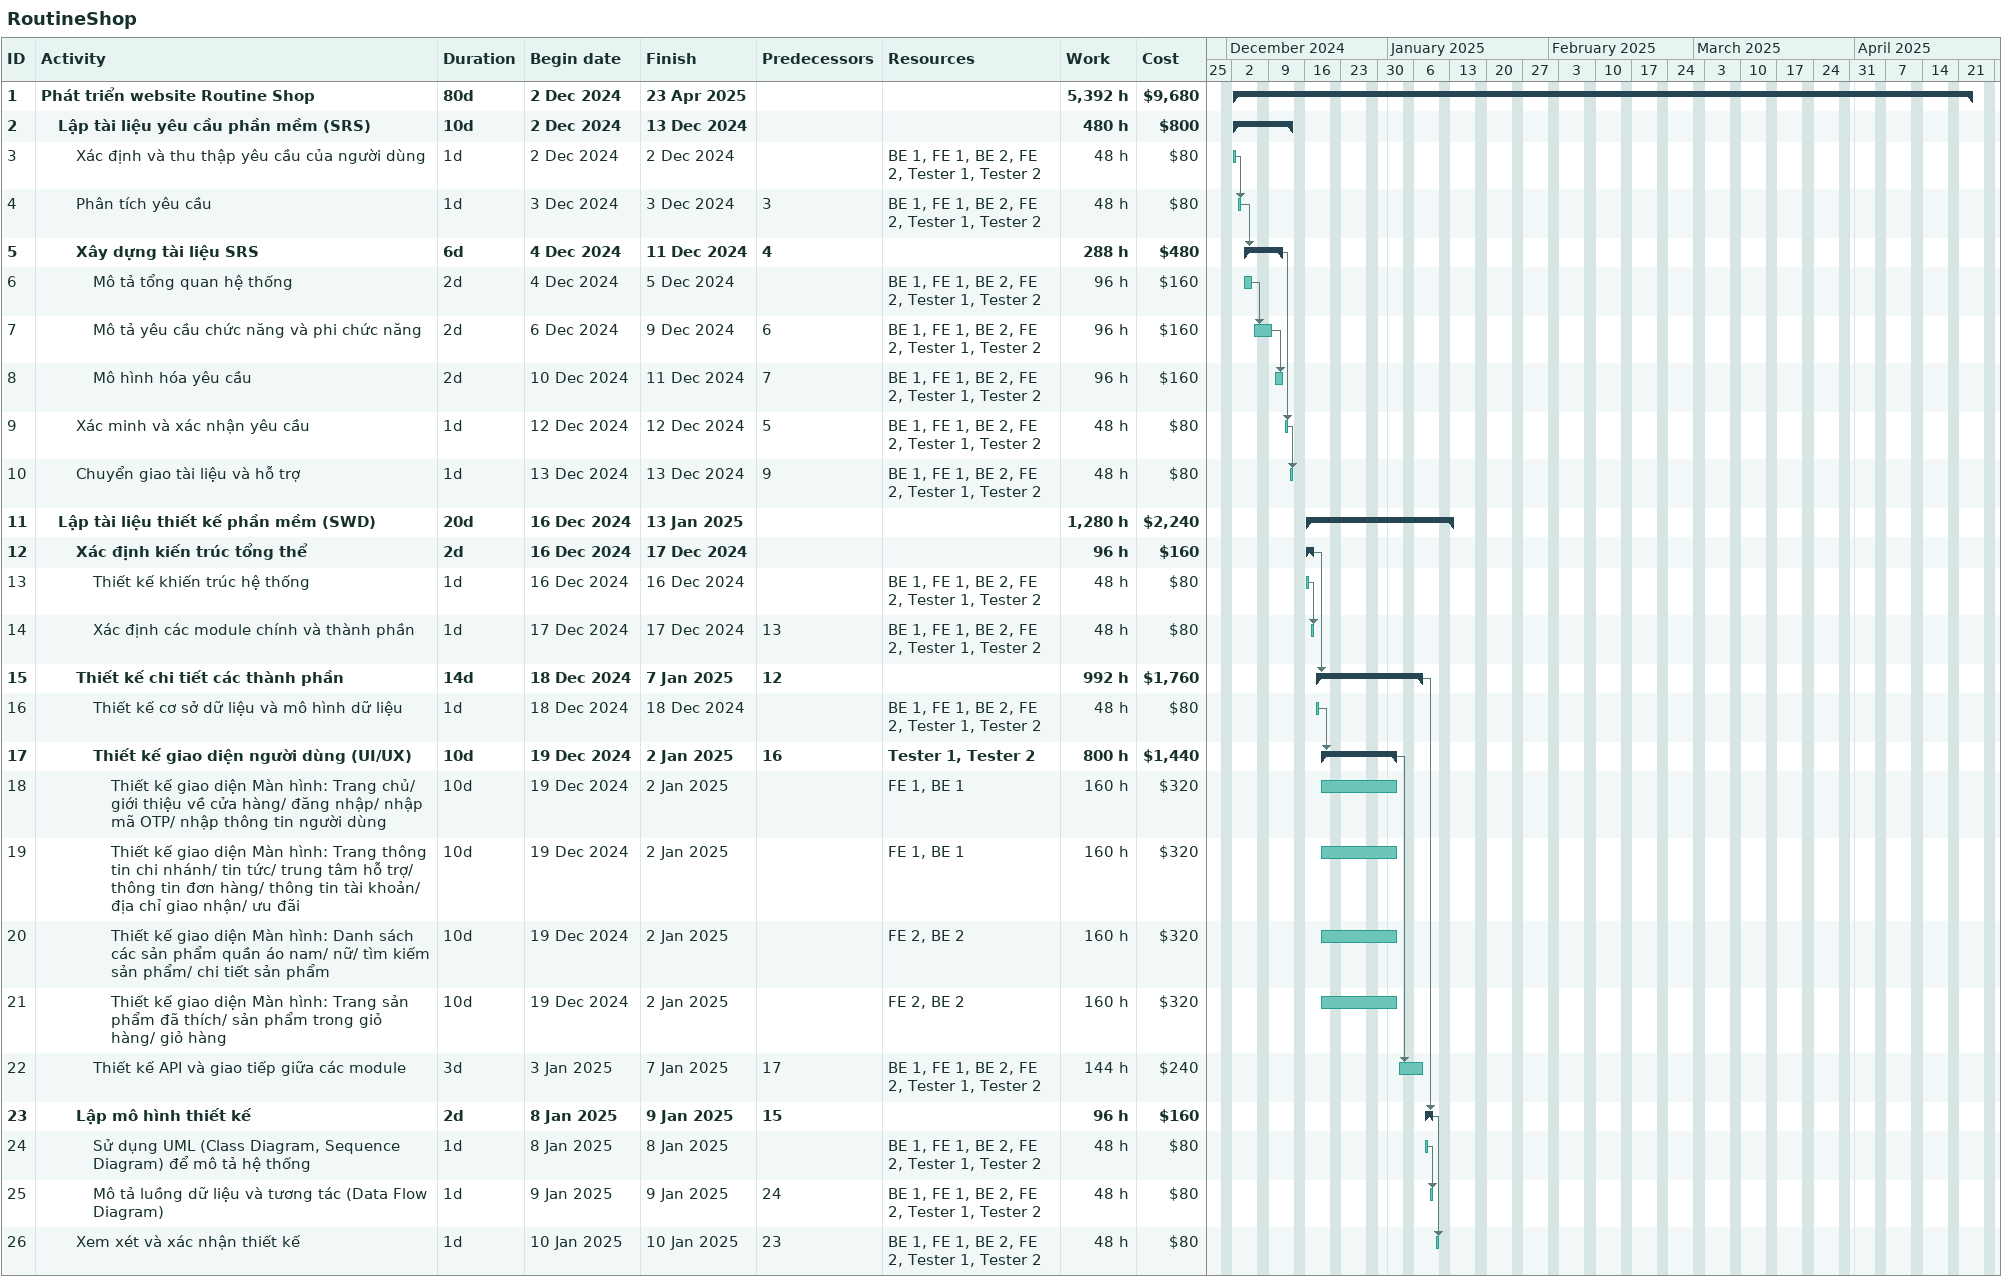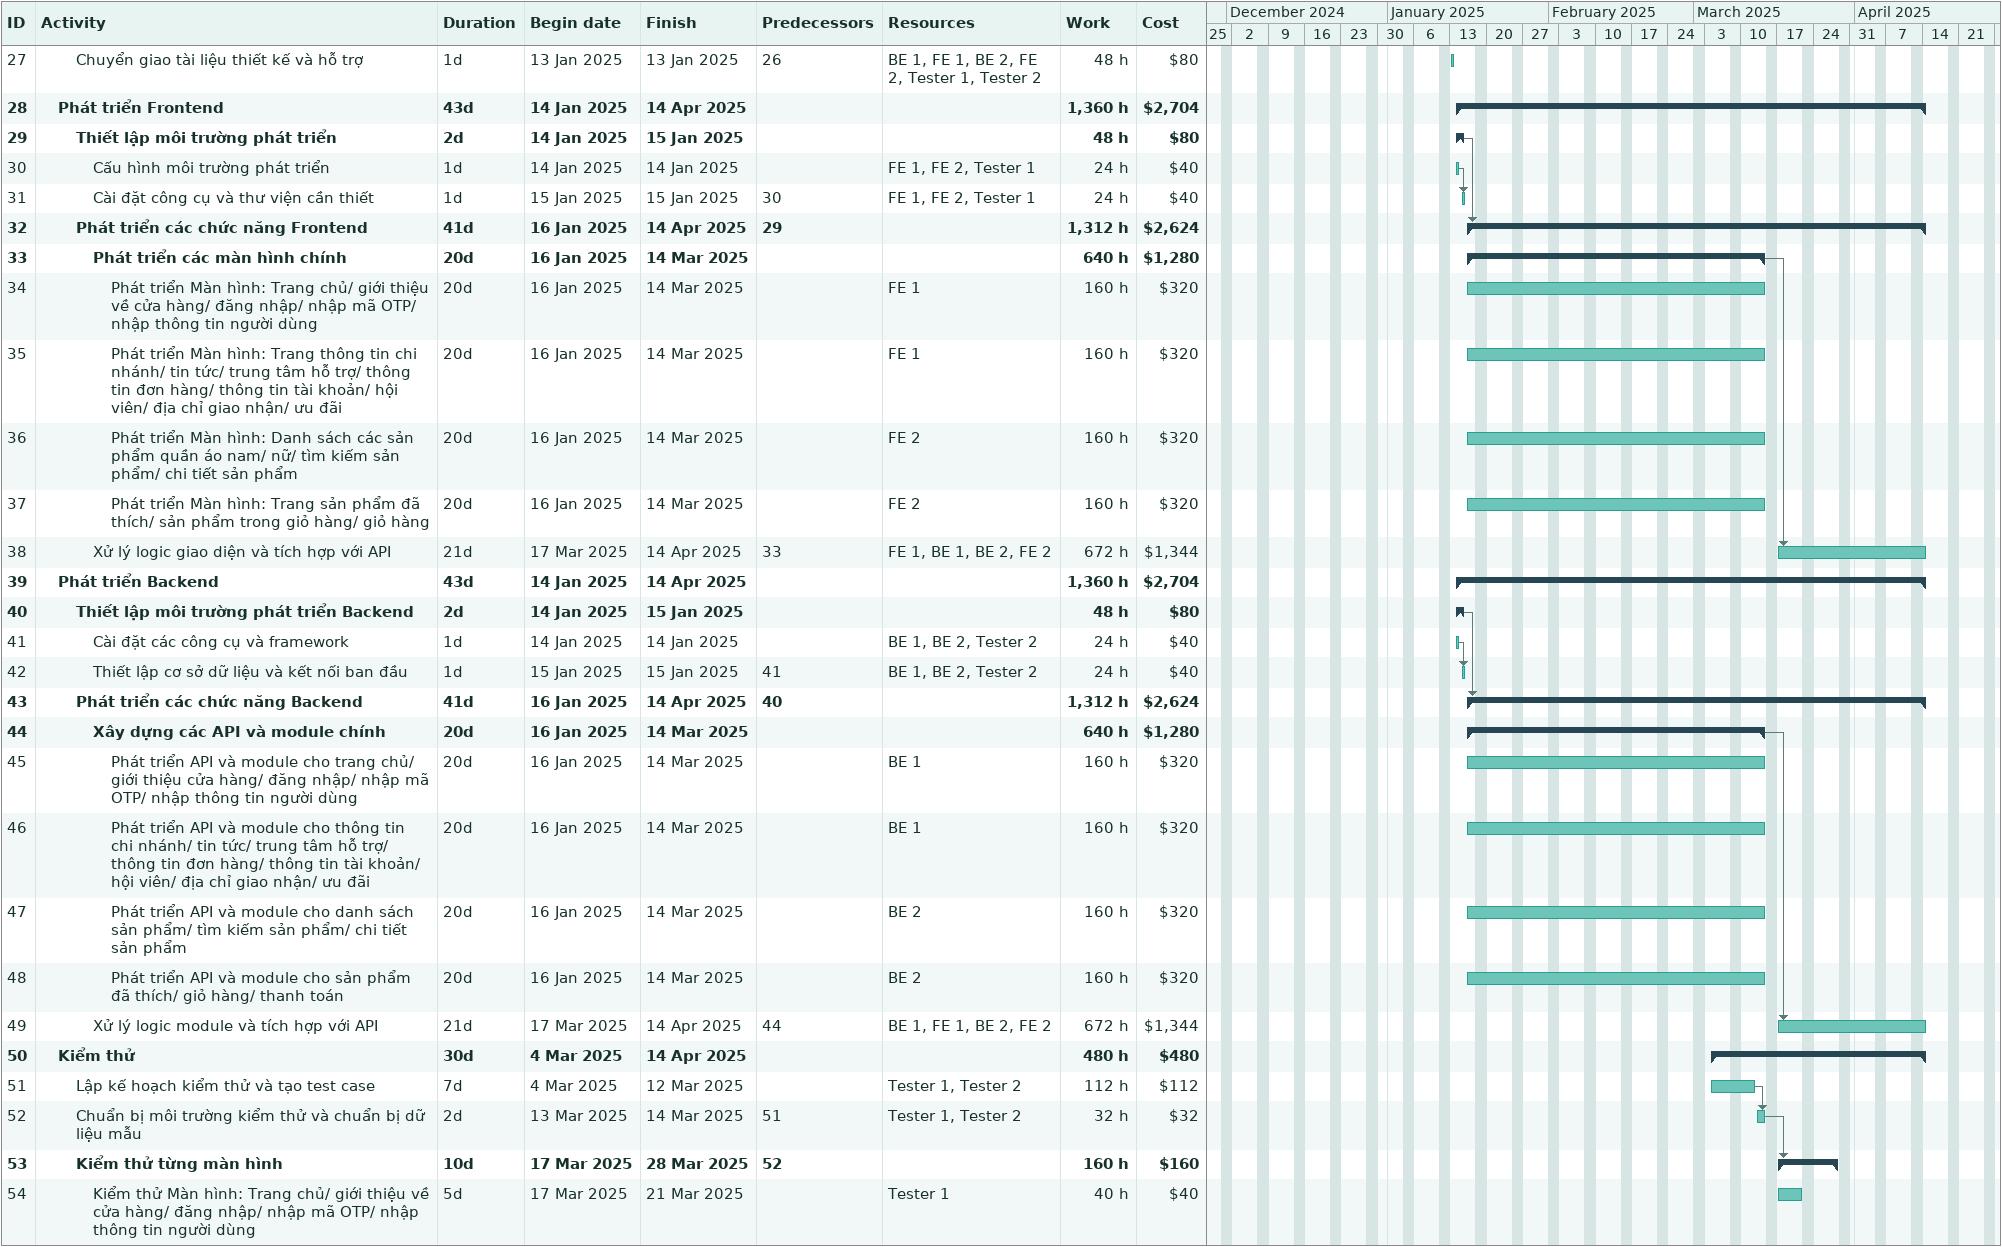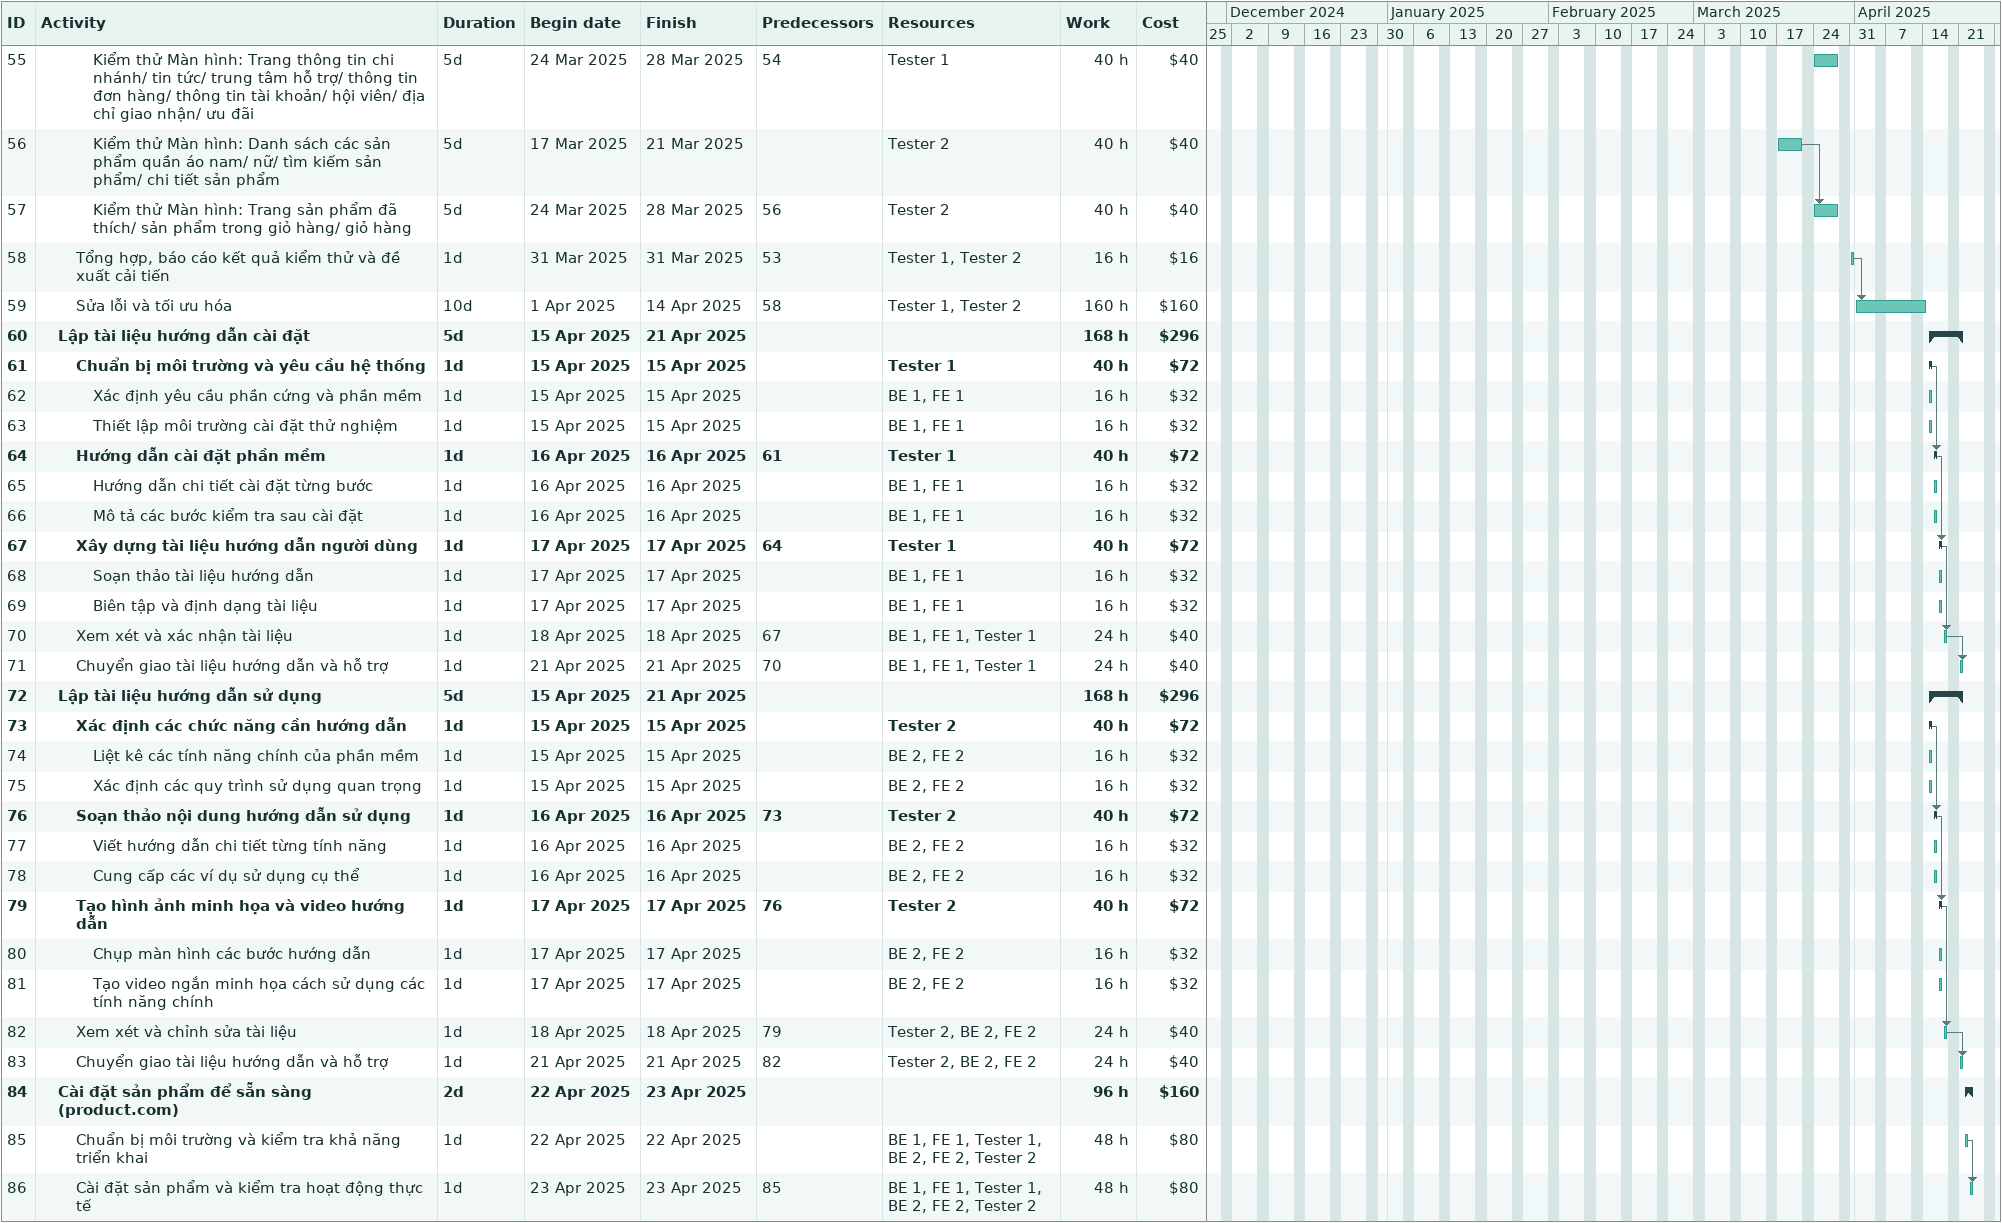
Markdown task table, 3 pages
RoutineShop

| ID | Level | Task | Duration | Start | Finish | Predecessors | Resources | Work (h) | Cost ($) |
|---|---|---|---|---|---|---|---|---|---|
| 1 | 1 | **Phát triển website Routine Shop** | 80d | 2024-12-02 | 2025-04-23 |  |  | 5392 | 9680 |
| 2 | 2 | **Lập tài liệu yêu cầu phần mềm (SRS)** | 10d | 2024-12-02 | 2024-12-13 |  |  | 480 | 800 |
| 3 | 3 | Xác định và thu thập yêu cầu của người dùng | 1d | 2024-12-02 | 2024-12-02 |  | BE 1, FE 1, BE 2, FE 2, Tester 1, Tester 2 | 48 | 80 |
| 4 | 3 | Phân tích yêu cầu | 1d | 2024-12-03 | 2024-12-03 | 3 | BE 1, FE 1, BE 2, FE 2, Tester 1, Tester 2 | 48 | 80 |
| 5 | 3 | **Xây dựng tài liệu SRS** | 6d | 2024-12-04 | 2024-12-11 | 4 |  | 288 | 480 |
| 6 | 4 | Mô tả tổng quan hệ thống | 2d | 2024-12-04 | 2024-12-05 |  | BE 1, FE 1, BE 2, FE 2, Tester 1, Tester 2 | 96 | 160 |
| 7 | 4 | Mô tả yêu cầu chức năng và phi chức năng | 2d | 2024-12-06 | 2024-12-09 | 6 | BE 1, FE 1, BE 2, FE 2, Tester 1, Tester 2 | 96 | 160 |
| 8 | 4 | Mô hình hóa yêu cầu | 2d | 2024-12-10 | 2024-12-11 | 7 | BE 1, FE 1, BE 2, FE 2, Tester 1, Tester 2 | 96 | 160 |
| 9 | 3 | Xác minh và xác nhận yêu cầu | 1d | 2024-12-12 | 2024-12-12 | 5 | BE 1, FE 1, BE 2, FE 2, Tester 1, Tester 2 | 48 | 80 |
| 10 | 3 | Chuyển giao tài liệu và hỗ trợ | 1d | 2024-12-13 | 2024-12-13 | 9 | BE 1, FE 1, BE 2, FE 2, Tester 1, Tester 2 | 48 | 80 |
| 11 | 2 | **Lập tài liệu thiết kế phần mềm (SWD)** | 20d | 2024-12-16 | 2025-01-13 |  |  | 1280 | 2240 |
| 12 | 3 | **Xác định kiến trúc tổng thể** | 2d | 2024-12-16 | 2024-12-17 |  |  | 96 | 160 |
| 13 | 4 | Thiết kế khiến trúc hệ thống | 1d | 2024-12-16 | 2024-12-16 |  | BE 1, FE 1, BE 2, FE 2, Tester 1, Tester 2 | 48 | 80 |
| 14 | 4 | Xác định các module chính và thành phần | 1d | 2024-12-17 | 2024-12-17 | 13 | BE 1, FE 1, BE 2, FE 2, Tester 1, Tester 2 | 48 | 80 |
| 15 | 3 | **Thiết kế chi tiết các thành phần** | 14d | 2024-12-18 | 2025-01-07 | 12 |  | 992 | 1760 |
| 16 | 4 | Thiết kế cơ sở dữ liệu và mô hình dữ liệu | 1d | 2024-12-18 | 2024-12-18 |  | BE 1, FE 1, BE 2, FE 2, Tester 1, Tester 2 | 48 | 80 |
| 17 | 4 | **Thiết kế giao diện người dùng (UI/UX)** | 10d | 2024-12-19 | 2025-01-02 | 16 | Tester 1, Tester 2 | 800 | 1440 |
| 18 | 5 | Thiết kế giao diện Màn hình: Trang chủ/ giới thiệu về cửa hàng/ đăng nhập/ nhập mã OTP/ nhập thông tin người dùng | 10d | 2024-12-19 | 2025-01-02 |  | FE 1, BE 1 | 160 | 320 |
| 19 | 5 | Thiết kế giao diện Màn hình: Trang thông tin chi nhánh/ tin tức/ trung tâm hỗ trợ/ thông tin đơn hàng/ thông tin tài khoản/ địa chỉ giao nhận/ ưu đãi | 10d | 2024-12-19 | 2025-01-02 |  | FE 1, BE 1 | 160 | 320 |
| 20 | 5 | Thiết kế giao diện Màn hình: Danh sách các sản phẩm quần áo nam/ nữ/ tìm kiếm sản phẩm/ chi tiết sản phẩm | 10d | 2024-12-19 | 2025-01-02 |  | FE 2, BE 2 | 160 | 320 |
| 21 | 5 | Thiết kế giao diện Màn hình: Trang sản phẩm đã thích/ sản phẩm trong giỏ hàng/ giỏ hàng | 10d | 2024-12-19 | 2025-01-02 |  | FE 2, BE 2 | 160 | 320 |
| 22 | 4 | Thiết kế API và giao tiếp giữa các module | 3d | 2025-01-03 | 2025-01-07 | 17 | BE 1, FE 1, BE 2, FE 2, Tester 1, Tester 2 | 144 | 240 |
| 23 | 3 | **Lập mô hình thiết kế** | 2d | 2025-01-08 | 2025-01-09 | 15 |  | 96 | 160 |
| 24 | 4 | Sử dụng UML (Class Diagram, Sequence Diagram) để mô tả hệ thống | 1d | 2025-01-08 | 2025-01-08 |  | BE 1, FE 1, BE 2, FE 2, Tester 1, Tester 2 | 48 | 80 |
| 25 | 4 | Mô tả luồng dữ liệu và tương tác (Data Flow Diagram) | 1d | 2025-01-09 | 2025-01-09 | 24 | BE 1, FE 1, BE 2, FE 2, Tester 1, Tester 2 | 48 | 80 |
| 26 | 3 | Xem xét và xác nhận thiết kế | 1d | 2025-01-10 | 2025-01-10 | 23 | BE 1, FE 1, BE 2, FE 2, Tester 1, Tester 2 | 48 | 80 |
| 27 | 3 | Chuyển giao tài liệu thiết kế và hỗ trợ | 1d | 2025-01-13 | 2025-01-13 | 26 | BE 1, FE 1, BE 2, FE 2, Tester 1, Tester 2 | 48 | 80 |
| 28 | 2 | **Phát triển Frontend** | 43d | 2025-01-14 | 2025-04-14 |  |  | 1360 | 2704 |
| 29 | 3 | **Thiết lập môi trường phát triển** | 2d | 2025-01-14 | 2025-01-15 |  |  | 48 | 80 |
| 30 | 4 | Cấu hình môi trường phát triển | 1d | 2025-01-14 | 2025-01-14 |  | FE 1, FE 2, Tester 1 | 24 | 40 |
| 31 | 4 | Cài đặt công cụ và thư viện cần thiết | 1d | 2025-01-15 | 2025-01-15 | 30 | FE 1, FE 2, Tester 1 | 24 | 40 |
| 32 | 3 | **Phát triển các chức năng Frontend** | 41d | 2025-01-16 | 2025-04-14 | 29 |  | 1312 | 2624 |
| 33 | 4 | **Phát triển các màn hình chính** | 20d | 2025-01-16 | 2025-03-14 |  |  | 640 | 1280 |
| 34 | 5 | Phát triển Màn hình: Trang chủ/ giới thiệu về cửa hàng/ đăng nhập/ nhập mã OTP/ nhập thông tin người dùng | 20d | 2025-01-16 | 2025-03-14 |  | FE 1 | 160 | 320 |
| 35 | 5 | Phát triển Màn hình: Trang thông tin chi nhánh/ tin tức/ trung tâm hỗ trợ/ thông tin đơn hàng/ thông tin tài khoản/ hội viên/ địa chỉ giao nhận/ ưu đãi | 20d | 2025-01-16 | 2025-03-14 |  | FE 1 | 160 | 320 |
| 36 | 5 | Phát triển Màn hình: Danh sách các sản phẩm quần áo nam/ nữ/ tìm kiếm sản phẩm/ chi tiết sản phẩm | 20d | 2025-01-16 | 2025-03-14 |  | FE 2 | 160 | 320 |
| 37 | 5 | Phát triển Màn hình: Trang sản phẩm đã thích/ sản phẩm trong giỏ hàng/ giỏ hàng | 20d | 2025-01-16 | 2025-03-14 |  | FE 2 | 160 | 320 |
| 38 | 4 | Xử lý logic giao diện và tích hợp với API | 21d | 2025-03-17 | 2025-04-14 | 33 | FE 1, BE 1, BE 2, FE 2 | 672 | 1344 |
| 39 | 2 | **Phát triển Backend** | 43d | 2025-01-14 | 2025-04-14 |  |  | 1360 | 2704 |
| 40 | 3 | **Thiết lập môi trường phát triển Backend** | 2d | 2025-01-14 | 2025-01-15 |  |  | 48 | 80 |
| 41 | 4 | Cài đặt các công cụ và framework | 1d | 2025-01-14 | 2025-01-14 |  | BE 1, BE 2, Tester 2 | 24 | 40 |
| 42 | 4 | Thiết lập cơ sở dữ liệu và kết nối ban đầu | 1d | 2025-01-15 | 2025-01-15 | 41 | BE 1, BE 2, Tester 2 | 24 | 40 |
| 43 | 3 | **Phát triển các chức năng Backend** | 41d | 2025-01-16 | 2025-04-14 | 40 |  | 1312 | 2624 |
| 44 | 4 | **Xây dựng các API và module chính** | 20d | 2025-01-16 | 2025-03-14 |  |  | 640 | 1280 |
| 45 | 5 | Phát triển API và module cho trang chủ/ giới thiệu cửa hàng/ đăng nhập/ nhập mã OTP/ nhập thông tin người dùng | 20d | 2025-01-16 | 2025-03-14 |  | BE 1 | 160 | 320 |
| 46 | 5 | Phát triển API và module cho thông tin chi nhánh/ tin tức/ trung tâm hỗ trợ/ thông tin đơn hàng/ thông tin tài khoản/ hội viên/ địa chỉ giao nhận/ ưu đãi | 20d | 2025-01-16 | 2025-03-14 |  | BE 1 | 160 | 320 |
| 47 | 5 | Phát triển API và module cho danh sách sản phẩm/ tìm kiếm sản phẩm/ chi tiết sản phẩm | 20d | 2025-01-16 | 2025-03-14 |  | BE 2 | 160 | 320 |
| 48 | 5 | Phát triển API và module cho sản phẩm đã thích/ giỏ hàng/ thanh toán | 20d | 2025-01-16 | 2025-03-14 |  | BE 2 | 160 | 320 |
| 49 | 4 | Xử lý logic module và tích hợp với API | 21d | 2025-03-17 | 2025-04-14 | 44 | BE 1, FE 1, BE 2, FE 2 | 672 | 1344 |
| 50 | 2 | **Kiểm thử** | 30d | 2025-03-04 | 2025-04-14 |  |  | 480 | 480 |
| 51 | 3 | Lập kế hoạch kiểm thử và tạo test case | 7d | 2025-03-04 | 2025-03-12 |  | Tester 1, Tester 2 | 112 | 112 |
| 52 | 3 | Chuẩn bị môi trường kiểm thử và chuẩn bị dữ liệu mẫu | 2d | 2025-03-13 | 2025-03-14 | 51 | Tester 1, Tester 2 | 32 | 32 |
| 53 | 3 | **Kiểm thử từng màn hình** | 10d | 2025-03-17 | 2025-03-28 | 52 |  | 160 | 160 |
| 54 | 4 | Kiểm thử Màn hình: Trang chủ/ giới thiệu về cửa hàng/ đăng nhập/ nhập mã OTP/ nhập thông tin người dùng | 5d | 2025-03-17 | 2025-03-21 |  | Tester 1 | 40 | 40 |
| 55 | 4 | Kiểm thử Màn hình: Trang thông tin chi nhánh/ tin tức/ trung tâm hỗ trợ/ thông tin đơn hàng/ thông tin tài khoản/ hội viên/ địa chỉ giao nhận/ ưu đãi | 5d | 2025-03-24 | 2025-03-28 | 54 | Tester 1 | 40 | 40 |
| 56 | 4 | Kiểm thử Màn hình: Danh sách các sản phẩm quần áo nam/ nữ/ tìm kiếm sản phẩm/ chi tiết sản phẩm | 5d | 2025-03-17 | 2025-03-21 |  | Tester 2 | 40 | 40 |
| 57 | 4 | Kiểm thử Màn hình: Trang sản phẩm đã thích/ sản phẩm trong giỏ hàng/ giỏ hàng | 5d | 2025-03-24 | 2025-03-28 | 56 | Tester 2 | 40 | 40 |
| 58 | 3 | Tổng hợp, báo cáo kết quả kiểm thử và đề xuất cải tiến | 1d | 2025-03-31 | 2025-03-31 | 53 | Tester 1, Tester 2 | 16 | 16 |
| 59 | 3 | Sửa lỗi và tối ưu hóa | 10d | 2025-04-01 | 2025-04-14 | 58 | Tester 1, Tester 2 | 160 | 160 |
| 60 | 2 | **Lập tài liệu hướng dẫn cài đặt** | 5d | 2025-04-15 | 2025-04-21 |  |  | 168 | 296 |
| 61 | 3 | **Chuẩn bị môi trường và yêu cầu hệ thống** | 1d | 2025-04-15 | 2025-04-15 |  | Tester 1 | 40 | 72 |
| 62 | 4 | Xác định yêu cầu phần cứng và phần mềm | 1d | 2025-04-15 | 2025-04-15 |  | BE 1, FE 1 | 16 | 32 |
| 63 | 4 | Thiết lập môi trường cài đặt thử nghiệm | 1d | 2025-04-15 | 2025-04-15 |  | BE 1, FE 1 | 16 | 32 |
| 64 | 3 | **Hướng dẫn cài đặt phần mềm** | 1d | 2025-04-16 | 2025-04-16 | 61 | Tester 1 | 40 | 72 |
| 65 | 4 | Hướng dẫn chi tiết cài đặt từng bước | 1d | 2025-04-16 | 2025-04-16 |  | BE 1, FE 1 | 16 | 32 |
| 66 | 4 | Mô tả các bước kiểm tra sau cài đặt | 1d | 2025-04-16 | 2025-04-16 |  | BE 1, FE 1 | 16 | 32 |
| 67 | 3 | **Xây dựng tài liệu hướng dẫn người dùng** | 1d | 2025-04-17 | 2025-04-17 | 64 | Tester 1 | 40 | 72 |
| 68 | 4 | Soạn thảo tài liệu hướng dẫn | 1d | 2025-04-17 | 2025-04-17 |  | BE 1, FE 1 | 16 | 32 |
| 69 | 4 | Biên tập và định dạng tài liệu | 1d | 2025-04-17 | 2025-04-17 |  | BE 1, FE 1 | 16 | 32 |
| 70 | 3 | Xem xét và xác nhận tài liệu | 1d | 2025-04-18 | 2025-04-18 | 67 | BE 1, FE 1, Tester 1 | 24 | 40 |
| 71 | 3 | Chuyển giao tài liệu hướng dẫn và hỗ trợ | 1d | 2025-04-21 | 2025-04-21 | 70 | BE 1, FE 1, Tester 1 | 24 | 40 |
| 72 | 2 | **Lập tài liệu hướng dẫn sử dụng** | 5d | 2025-04-15 | 2025-04-21 |  |  | 168 | 296 |
| 73 | 3 | **Xác định các chức năng cần hướng dẫn** | 1d | 2025-04-15 | 2025-04-15 |  | Tester 2 | 40 | 72 |
| 74 | 4 | Liệt kê các tính năng chính của phần mềm | 1d | 2025-04-15 | 2025-04-15 |  | BE 2, FE 2 | 16 | 32 |
| 75 | 4 | Xác định các quy trình sử dụng quan trọng | 1d | 2025-04-15 | 2025-04-15 |  | BE 2, FE 2 | 16 | 32 |
| 76 | 3 | **Soạn thảo nội dung hướng dẫn sử dụng** | 1d | 2025-04-16 | 2025-04-16 | 73 | Tester 2 | 40 | 72 |
| 77 | 4 | Viết hướng dẫn chi tiết từng tính năng | 1d | 2025-04-16 | 2025-04-16 |  | BE 2, FE 2 | 16 | 32 |
| 78 | 4 | Cung cấp các ví dụ sử dụng cụ thể | 1d | 2025-04-16 | 2025-04-16 |  | BE 2, FE 2 | 16 | 32 |
| 79 | 3 | **Tạo hình ảnh minh họa và video hướng dẫn** | 1d | 2025-04-17 | 2025-04-17 | 76 | Tester 2 | 40 | 72 |
| 80 | 4 | Chụp màn hình các bước hướng dẫn | 1d | 2025-04-17 | 2025-04-17 |  | BE 2, FE 2 | 16 | 32 |
| 81 | 4 | Tạo video ngắn minh họa cách sử dụng các tính năng chính | 1d | 2025-04-17 | 2025-04-17 |  | BE 2, FE 2 | 16 | 32 |
| 82 | 3 | Xem xét và chỉnh sửa tài liệu | 1d | 2025-04-18 | 2025-04-18 | 79 | Tester 2, BE 2, FE 2 | 24 | 40 |
| 83 | 3 | Chuyển giao tài liệu hướng dẫn và hỗ trợ | 1d | 2025-04-21 | 2025-04-21 | 82 | Tester 2, BE 2, FE 2 | 24 | 40 |
| 84 | 2 | **Cài đặt sản phẩm để sẵn sàng (product.com)** | 2d | 2025-04-22 | 2025-04-23 |  |  | 96 | 160 |
| 85 | 3 | Chuẩn bị môi trường và kiểm tra khả năng triển khai | 1d | 2025-04-22 | 2025-04-22 |  | BE 1, FE 1, Tester 1, BE 2, FE 2, Tester 2 | 48 | 80 |
| 86 | 3 | Cài đặt sản phẩm và kiểm tra hoạt động thực tế | 1d | 2025-04-23 | 2025-04-23 | 85 | BE 1, FE 1, Tester 1, BE 2, FE 2, Tester 2 | 48 | 80 |
